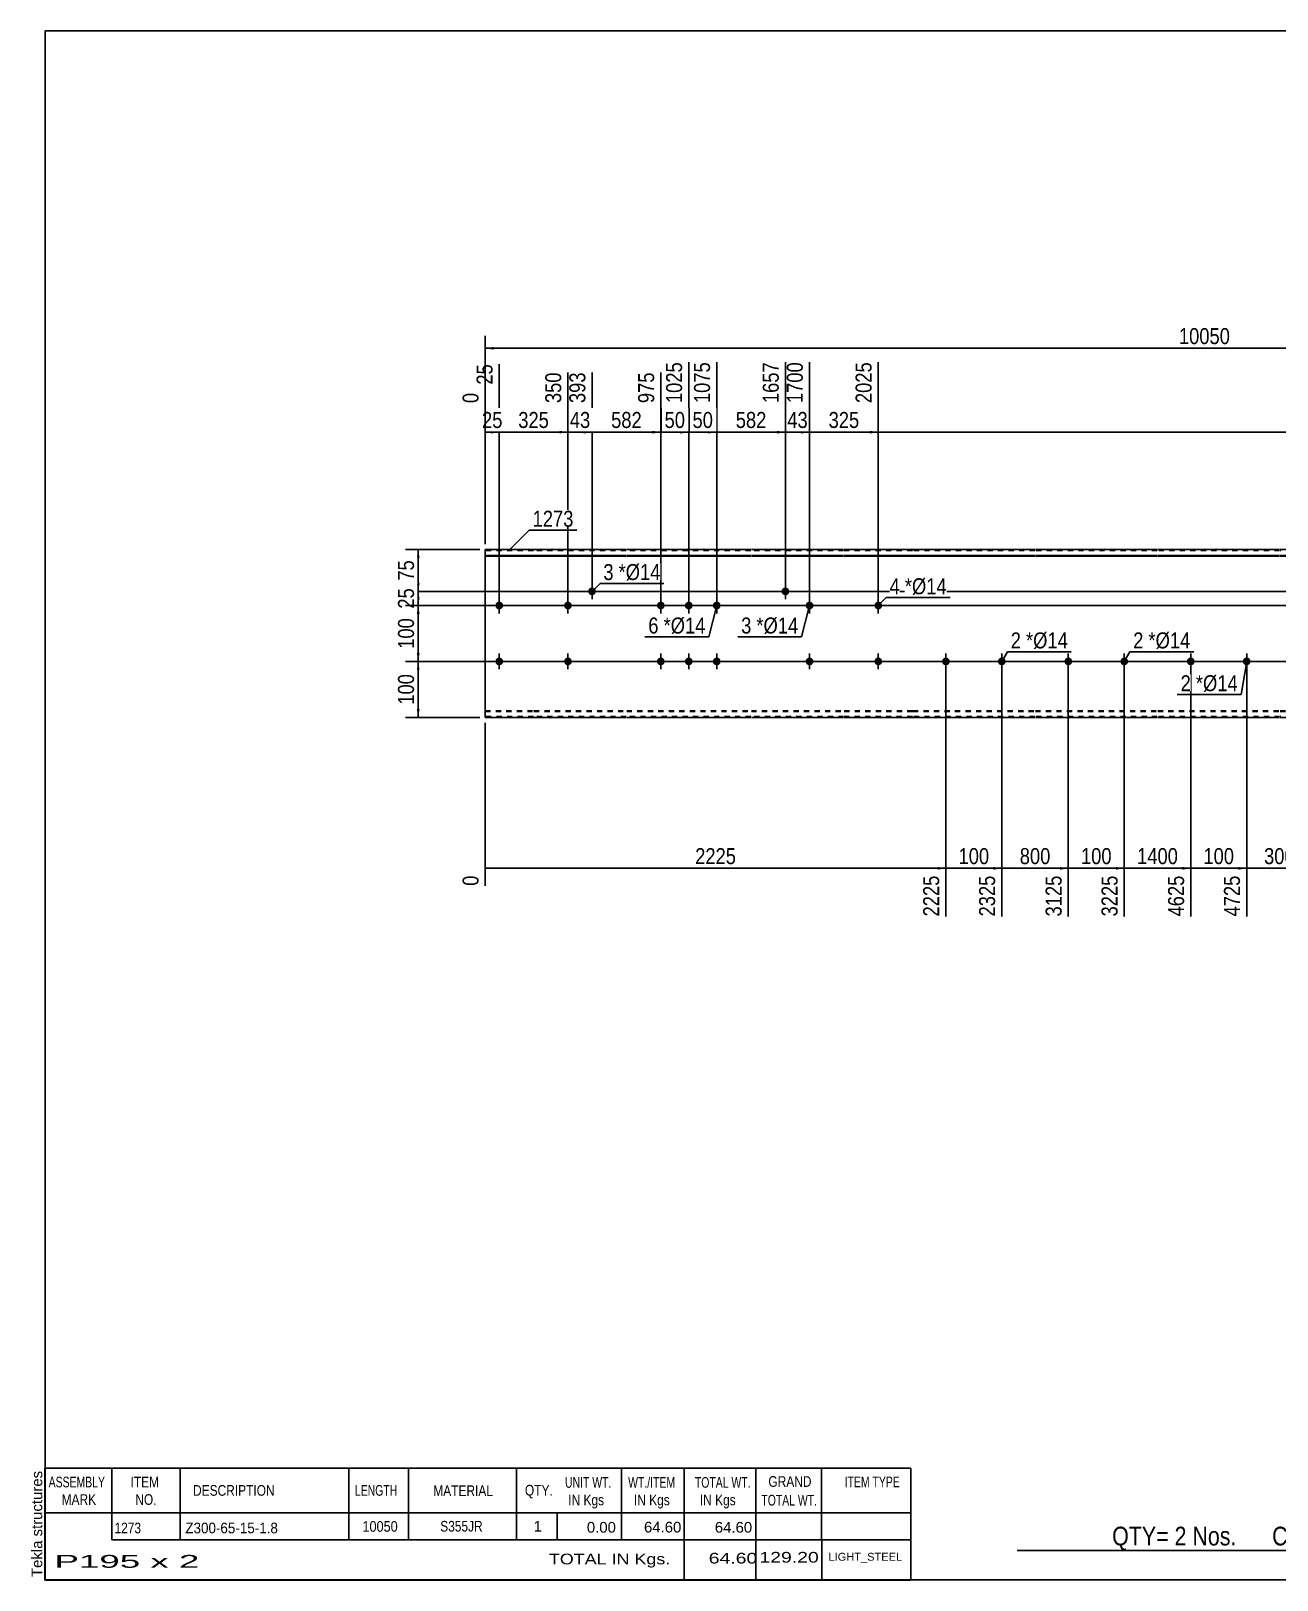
# Model space of a CAD drawing. Header units: millimetres. Extents: x -81 to 321, y -169 to 108.
# Drawn here: x -81.3 to 141.6, y -169.3 to 107.8 of the extents above; entities that cross this region are included whole.
import ezdxf

# ---------------------------------------------------------------- set-up
doc = ezdxf.new("R2010")
doc.units = ezdxf.units.MM
doc.linetypes.add('DXK_LINE_DOT1', pattern=[1.8814, 0.9407, -0.9407])
doc.styles.add('Arial', font='ARIAL.TTF', dxfattribs={"height": 0.2})
doc.styles.add('Arial Narrow', font='ARIALN.TTF', dxfattribs={"height": 0.2})

# ---------------------------------------------------------------- blocks, each defined once
blk = doc.blocks.new('Unknown-629083151-2129')
at = {"color": 5, "linetype": 'Continuous'}
for p, q in [((321.25, 107.75), (-78.75, 107.75)), ((-78.75, 107.75), (-78.75, -169.25)), ((321.25, -169.25), (321.25, 107.75)), ((-78.75, -169.25), (321.25, -169.25))]:
    blk.add_line(p, q, dxfattribs=at)
at = {"color": 174, "linetype": 'Continuous', "style": 'Arial'}
blk.add_text('Tekla structures', height=1.9102, rotation=90, dxfattribs=at).set_placement((-79.25, -168.75))
blk = doc.blocks.new('Part-629083151-1218 - 1203')
at = {"color": 2, "linetype": 'Continuous'}
for p, q in [((0, 15), (0, -15)), ((8.6, 15), (0, 15)), ((0, 13.94), (8.6, 13.94)), ((25.2, 15), (8.7, 15)), ((8.7, 13.94), (25.2, 13.94)), ((47.5, 15), (25.3, 15)), ((25.3, 13.94), (47.5, 13.94)), ((64.1, 15), (47.6, 15)), ((47.6, 13.94), (64.1, 13.94)), ((76.39, 15), (64.2, 15)), ((64.2, 13.94), (76.39, 13.94)), ((98.29, 15), (76.49, 15)), ((76.49, 13.94), (98.29, 13.94)), ((120.19, 15), (98.39, 15)), ((98.39, 13.94), (120.19, 13.94)), ((142.09, 15), (120.29, 15)), ((120.29, 13.94), (142.09, 13.94)), ((153.59, 15), (142.19, 15)), ((142.19, 13.94), (153.59, 13.94)), ((175.49, 15), (153.69, 15)), ((153.69, 13.94), (175.49, 13.94)), ((197.39, 15), (175.59, 15)), ((175.59, 13.94), (197.39, 13.94)), ((209.69, 15), (197.49, 15)), ((197.49, 13.94), (209.69, 13.94)), ((226.29, 15), (209.79, 15)), ((209.79, 13.94), (226.29, 13.94)), ((248.59, 15), (226.39, 15)), ((226.39, 13.94), (248.59, 13.94)), ((257.28, 15), (248.69, 15)), ((248.69, 13.94), (257.28, 13.94)), ((257.28, 13.94), (257.28, 15)), ((257.28, -15), (257.28, 13.94)), ((0, 13.81), (8.6, 13.81)), ((8.7, 13.81), (25.2, 13.81)), ((25.3, 13.81), (47.5, 13.81)), ((47.6, 13.81), (64.1, 13.81)), ((64.2, 13.81), (76.39, 13.81)), ((76.49, 13.81), (98.29, 13.81)), ((98.39, 13.81), (120.19, 13.81)), ((120.29, 13.81), (142.09, 13.81)), ((142.19, 13.81), (153.59, 13.81)), ((153.69, 13.81), (175.49, 13.81)), ((175.59, 13.81), (197.39, 13.81)), ((197.49, 13.81), (209.69, 13.81)), ((209.79, 13.81), (226.29, 13.81)), ((226.39, 13.81), (248.59, 13.81)), ((248.69, 13.81), (257.28, 13.81)), ((8.6, -15), (0, -15)), ((25.2, -15), (8.7, -15)), ((47.5, -15), (25.3, -15)), ((64.1, -15), (47.6, -15)), ((76.39, -15), (64.2, -15)), ((98.29, -15), (76.49, -15)), ((120.19, -15), (98.39, -15)), ((142.09, -15), (120.29, -15)), ((153.59, -15), (142.19, -15)), ((175.49, -15), (153.69, -15)), ((197.39, -15), (175.59, -15)), ((209.69, -15), (197.49, -15)), ((226.29, -15), (209.79, -15)), ((248.59, -15), (226.39, -15)), ((257.28, -15), (248.69, -15))]:
    blk.add_line(p, q, dxfattribs=at)
at = {"color": 7, "linetype": 'DXK_LINE_DOT1'}
for p, q in [((8.6, 14.82), (0, 14.82)), ((25.2, 14.82), (8.7, 14.82)), ((47.5, 14.82), (25.3, 14.82)), ((64.1, 14.82), (47.6, 14.82)), ((76.39, 14.82), (64.2, 14.82)), ((98.29, 14.82), (76.49, 14.82)), ((120.19, 14.82), (98.39, 14.82)), ((142.09, 14.82), (120.29, 14.82)), ((153.59, 14.82), (142.19, 14.82)), ((175.49, 14.82), (153.69, 14.82)), ((197.39, 14.82), (175.59, 14.82)), ((209.69, 14.82), (197.49, 14.82)), ((226.29, 14.82), (209.79, 14.82)), ((248.59, 14.82), (226.39, 14.82)), ((257.28, 14.82), (248.69, 14.82)), ((0, -13.81), (8.6, -13.81)), ((8.7, -13.81), (25.2, -13.81)), ((25.3, -13.81), (47.5, -13.81)), ((47.6, -13.81), (64.1, -13.81)), ((64.2, -13.81), (76.39, -13.81)), ((76.49, -13.81), (98.29, -13.81)), ((98.39, -13.81), (120.19, -13.81)), ((120.29, -13.81), (142.09, -13.81)), ((142.19, -13.81), (153.59, -13.81)), ((153.69, -13.81), (175.49, -13.81)), ((175.59, -13.81), (197.39, -13.81)), ((197.49, -13.81), (209.69, -13.81)), ((209.79, -13.81), (226.29, -13.81)), ((226.39, -13.81), (248.59, -13.81)), ((248.69, -13.81), (257.28, -13.81)), ((0, -13.94), (8.6, -13.94)), ((8.6, -14.82), (0, -14.82)), ((8.7, -13.94), (25.2, -13.94)), ((25.2, -14.82), (8.7, -14.82)), ((25.3, -13.94), (47.5, -13.94)), ((47.5, -14.82), (25.3, -14.82)), ((47.6, -13.94), (64.1, -13.94)), ((64.1, -14.82), (47.6, -14.82)), ((64.2, -13.94), (76.39, -13.94)), ((76.39, -14.82), (64.2, -14.82)), ((76.49, -13.94), (98.29, -13.94)), ((98.29, -14.82), (76.49, -14.82)), ((98.39, -13.94), (120.19, -13.94)), ((120.19, -14.82), (98.39, -14.82)), ((120.29, -13.94), (142.09, -13.94)), ((142.09, -14.82), (120.29, -14.82)), ((142.19, -13.94), (153.59, -13.94)), ((153.59, -14.82), (142.19, -14.82)), ((153.69, -13.94), (175.49, -13.94)), ((175.49, -14.82), (153.69, -14.82)), ((175.59, -13.94), (197.39, -13.94)), ((197.39, -14.82), (175.59, -14.82)), ((197.49, -13.94), (209.69, -13.94)), ((209.69, -14.82), (197.49, -14.82)), ((209.79, -13.94), (226.29, -13.94)), ((226.29, -14.82), (209.79, -14.82)), ((226.39, -13.94), (248.59, -13.94)), ((248.59, -14.82), (226.39, -14.82)), ((248.69, -13.94), (257.28, -13.94)), ((257.28, -14.82), (248.69, -14.82))]:
    blk.add_line(p, q, dxfattribs=at)
blk = doc.blocks.new('Bolt-629083151-1219 - 1203')
at = {"linetype": 'Continuous'}
blk.add_hatch(color=3, dxfattribs=at).paths.add_polyline_path([(18.4, 7.53, -1), (19.8, 7.53, -1)])
at = {"color": 3, "linetype": 'Continuous'}
for p, q in [((19.1, 6.13), (19.1, 8.93)), ((17.7, 7.53), (20.5, 7.53))]:
    blk.add_line(p, q, dxfattribs=at)
blk = doc.blocks.new('Bolt-629083151-1220 - 1203')
at = {"linetype": 'Continuous'}
blk.add_hatch(color=3, dxfattribs=at).paths.add_polyline_path([(52.99, 7.53, -1), (54.39, 7.53, -1)])
at = {"color": 3, "linetype": 'Continuous'}
for p, q in [((53.69, 6.13), (53.69, 8.93)), ((52.29, 7.53), (55.09, 7.53))]:
    blk.add_line(p, q, dxfattribs=at)
blk = doc.blocks.new('Bolt-629083151-1221 - 1203')
at = {"linetype": 'Continuous'}
for points in [[(30.7, 5, -1), (32.1, 5, -1)], [(35.7, 5, -1), (37.1, 5, -1)], [(40.7, 5, -1), (42.1, 5, -1)], [(30.7, -5, -1), (32.1, -5, -1)], [(35.7, -5, -1), (37.1, -5, -1)], [(40.7, -5, -1), (42.1, -5, -1)]]:
    blk.add_hatch(color=3, dxfattribs=at).paths.add_polyline_path(points)
at = {"color": 3, "linetype": 'Continuous'}
for p, q in [((31.4, 3.6), (31.4, 6.4)), ((36.4, 3.6), (36.4, 6.4)), ((41.4, 3.6), (41.4, 6.4)), ((30, 5), (32.8, 5)), ((35, 5), (37.8, 5)), ((40, 5), (42.8, 5)), ((30, -5), (32.8, -5)), ((31.4, -6.4), (31.4, -3.6)), ((35, -5), (37.8, -5)), ((36.4, -6.4), (36.4, -3.6)), ((40, -5), (42.8, -5)), ((41.4, -6.4), (41.4, -3.6))]:
    blk.add_line(p, q, dxfattribs=at)
blk = doc.blocks.new('Bolt-629083151-1222 - 1203')
at = {"linetype": 'Continuous'}
blk.add_hatch(color=3, dxfattribs=at).paths.add_polyline_path([(15.49, -5, -1), (14.09, -5, -1)])
at = {"color": 3, "linetype": 'Continuous'}
for p, q in [((16.19, -5), (13.39, -5)), ((14.79, -3.6), (14.79, -6.4))]:
    blk.add_line(p, q, dxfattribs=at)
blk = doc.blocks.new('Bolt-629083151-1228 - 1203')
at = {"linetype": 'Continuous'}
blk.add_hatch(color=3, dxfattribs=at).paths.add_polyline_path([(14.09, 5, -1), (15.49, 5, -1)])
at = {"color": 3, "linetype": 'Continuous'}
for p, q in [((14.79, 3.6), (14.79, 6.4)), ((13.39, 5), (16.19, 5))]:
    blk.add_line(p, q, dxfattribs=at)
blk = doc.blocks.new('Bolt-629083151-1231 - 1203')
at = {"linetype": 'Continuous'}
for points in [[(104.29, -4.3, -1), (104.29, -5.7, -1)], [(114.29, -4.3, -1), (114.29, -5.7, -1)]]:
    blk.add_hatch(color=3, dxfattribs=at).paths.add_polyline_path(points)
at = {"color": 3, "linetype": 'Continuous'}
for p, q in [((102.89, -5), (105.69, -5)), ((104.29, -6.4), (104.29, -3.6)), ((112.89, -5), (115.69, -5)), ((114.29, -6.4), (114.29, -3.6))]:
    blk.add_line(p, q, dxfattribs=at)
blk = doc.blocks.new('Bolt-629083151-1232 - 1203')
at = {"linetype": 'Continuous'}
for points in [[(126.19, -4.3, -1), (126.19, -5.7, -1)], [(136.19, -4.3, -1), (136.19, -5.7, -1)]]:
    blk.add_hatch(color=3, dxfattribs=at).paths.add_polyline_path(points)
at = {"color": 3, "linetype": 'Continuous'}
for p, q in [((124.79, -5), (127.59, -5)), ((126.19, -6.4), (126.19, -3.6)), ((134.79, -5), (137.59, -5)), ((136.19, -6.4), (136.19, -3.6))]:
    blk.add_line(p, q, dxfattribs=at)
blk = doc.blocks.new('Bolt-629083151-1235 - 1203')
at = {"linetype": 'Continuous'}
blk.add_hatch(color=3, dxfattribs=at).paths.add_polyline_path([(57.3, 5, -1), (58.7, 5, -1)])
at = {"color": 3, "linetype": 'Continuous'}
for p, q in [((58, 3.6), (58, 6.4)), ((56.6, 5), (59.4, 5))]:
    blk.add_line(p, q, dxfattribs=at)
blk = doc.blocks.new('Bolt-629083151-1236 - 1203')
at = {"linetype": 'Continuous'}
blk.add_hatch(color=3, dxfattribs=at).paths.add_polyline_path([(58.7, -5, -1), (57.3, -5, -1)])
at = {"color": 3, "linetype": 'Continuous'}
for p, q in [((59.4, -5), (56.6, -5)), ((58, -3.6), (58, -6.4))]:
    blk.add_line(p, q, dxfattribs=at)
blk = doc.blocks.new('Bolt-629083151-1237 - 1203')
at = {"linetype": 'Continuous'}
for points in [[(1.8, 5, -1), (3.2, 5, -1)], [(69.6, 5, -1), (71, 5, -1)]]:
    blk.add_hatch(color=3, dxfattribs=at).paths.add_polyline_path(points)
at = {"color": 3, "linetype": 'Continuous'}
for p, q in [((2.5, 3.6), (2.5, 6.4)), ((70.3, 3.6), (70.3, 6.4)), ((3.9, 5), (1.1, 5)), ((71.7, 5), (68.9, 5))]:
    blk.add_line(p, q, dxfattribs=at)
blk = doc.blocks.new('Bolt-629083151-1238 - 1203')
at = {"linetype": 'Continuous'}
for points in [[(1.8, -5, -1), (3.2, -5, -1)], [(69.6, -5, -1), (71, -5, -1)]]:
    blk.add_hatch(color=3, dxfattribs=at).paths.add_polyline_path(points)
at = {"color": 3, "linetype": 'Continuous'}
for p, q in [((3.9, -5), (1.1, -5)), ((2.5, -6.4), (2.5, -3.6)), ((71.7, -5), (68.9, -5)), ((70.3, -6.4), (70.3, -3.6))]:
    blk.add_line(p, q, dxfattribs=at)
blk = doc.blocks.new('Bolt-629083151-1239 - 1203')
at = {"linetype": 'Continuous'}
for points in [[(82.39, -4.3, -1), (82.39, -5.7, -1)], [(92.39, -4.3, -1), (92.39, -5.7, -1)]]:
    blk.add_hatch(color=3, dxfattribs=at).paths.add_polyline_path(points)
at = {"color": 3, "linetype": 'Continuous'}
for p, q in [((80.99, -5), (83.79, -5)), ((82.39, -6.4), (82.39, -3.6)), ((90.99, -5), (93.79, -5)), ((92.39, -6.4), (92.39, -3.6))]:
    blk.add_line(p, q, dxfattribs=at)
blk = doc.blocks.new('StraightDimension-629083151-1303 - 1203')
at = {"linetype": 'Continuous'}
blk.add_hatch(color=7, dxfattribs=at).paths.add_polyline_path([(134.69, -41.75), (136.19, -42), (134.69, -42.25)])
at = {"color": 7, "linetype": 'Continuous'}
for p, q in [((126.19, -6), (126.19, -50.61)), ((136.19, -6), (136.19, -50.61)), ((126.19, -42), (136.19, -42))]:
    blk.add_line(p, q, dxfattribs=at)
at = {"color": 0}
blk.add_wipeout([(134.54, -41.85), (134.54, -37.65), (127.85, -37.65), (127.85, -41.85)], dxfattribs=at)
at = {"color": 3, "style": 'Arial Narrow'}
blk.add_text('100', height=2.863, dxfattribs=at).set_placement((128.45, -41.25))
at = {"color": 0, "linetype": 'Continuous'}
blk.add_wipeout([(135.59, -42.7), (131.39, -42.7), (131.39, -51.21), (135.59, -51.21)], dxfattribs=at)
at = {"color": 3, "linetype": 'Continuous', "style": 'Arial Narrow'}
blk.add_text('4725', height=2.863, rotation=90.0002, dxfattribs=at).set_placement((134.99, -50.61))
blk = doc.blocks.new('StraightDimension-629083151-1375 - 1203')
at = {"linetype": 'Continuous'}
blk.add_hatch(color=7, dxfattribs=at).paths.add_polyline_path([(56.5, 36.25), (58, 36), (56.5, 35.75)])
at = {"color": 7, "linetype": 'Continuous'}
for p, q in [((53.69, 8.53), (53.69, 48.51)), ((58, 6), (58, 48.51)), ((53.69, 36), (58, 36))]:
    blk.add_line(p, q, dxfattribs=at)
at = {"color": 0}
blk.add_wipeout([(58.28, 36.15), (58.28, 40.35), (53.42, 40.35), (53.42, 36.15)], dxfattribs=at)
at = {"color": 0, "linetype": 'Continuous'}
blk.add_wipeout([(57.4, 49.11), (53.2, 49.11), (53.2, 40.6), (57.4, 40.6)], dxfattribs=at)
at = {"color": 3, "linetype": 'Continuous', "style": 'Arial Narrow'}
blk.add_text('1700', height=2.863, rotation=90.0002, dxfattribs=at).set_placement((56.8, 41.2))
at = {"color": 3, "style": 'Arial Narrow'}
blk.add_text('43', height=2.863, dxfattribs=at).set_placement((54.02, 36.75))
blk = doc.blocks.new('StraightDimension-629083151-1305 - 1203')
at = {"linetype": 'Continuous'}
blk.add_hatch(color=7, dxfattribs=at).paths.add_polyline_path([(112.79, -41.75), (114.29, -42), (112.79, -42.25)])
at = {"color": 7, "linetype": 'Continuous'}
for p, q in [((104.29, -6), (104.29, -50.61)), ((114.29, -6), (114.29, -50.61)), ((104.29, -42), (114.29, -42))]:
    blk.add_line(p, q, dxfattribs=at)
at = {"color": 0}
blk.add_wipeout([(112.64, -41.85), (112.64, -37.65), (105.95, -37.65), (105.95, -41.85)], dxfattribs=at)
at = {"color": 3, "style": 'Arial Narrow'}
blk.add_text('100', height=2.863, dxfattribs=at).set_placement((106.55, -41.25))
at = {"color": 0, "linetype": 'Continuous'}
blk.add_wipeout([(113.69, -42.7), (109.49, -42.7), (109.49, -51.21), (113.69, -51.21)], dxfattribs=at)
at = {"color": 3, "linetype": 'Continuous', "style": 'Arial Narrow'}
blk.add_text('3225', height=2.863, rotation=90.0002, dxfattribs=at).set_placement((113.09, -50.61))
blk = doc.blocks.new('StraightDimension-629083151-1373 - 1203')
at = {"linetype": 'Continuous'}
blk.add_hatch(color=7, dxfattribs=at).paths.add_polyline_path([(255.78, 36.25), (257.28, 36), (255.78, 35.75)])
at = {"color": 7, "linetype": 'Continuous'}
for p, q in [((70.3, 6), (70.3, 48.51)), ((257.28, 16), (257.28, 46.44)), ((70.3, 36), (257.28, 36))]:
    blk.add_line(p, q, dxfattribs=at)
at = {"color": 0, "linetype": 'Continuous'}
blk.add_wipeout([(256.68, 47.04), (252.48, 47.04), (252.48, 36.7), (256.68, 36.7)], dxfattribs=at)
at = {"color": 0}
blk.add_wipeout([(168.05, 36.15), (168.05, 40.35), (159.53, 40.35), (159.53, 36.15)], dxfattribs=at)
at = {"color": 3, "linetype": 'Continuous', "style": 'Arial Narrow'}
blk.add_text('10050', height=2.863, rotation=90.0002, dxfattribs=at).set_placement((256.08, 37.3))
at = {"color": 3, "style": 'Arial Narrow'}
blk.add_text('8025', height=2.863, dxfattribs=at).set_placement((160.13, 36.75))
blk = doc.blocks.new('StraightDimension-629083151-1308 - 1203')
at = {"linetype": 'Continuous'}
blk.add_hatch(color=7, dxfattribs=at).paths.add_polyline_path([(80.89, -41.75), (82.39, -42), (80.89, -42.25)])
at = {"color": 7, "linetype": 'Continuous'}
for p, q in [((82.39, -6), (82.39, -50.61)), ((0, -16), (0, -45.13)), ((0, -42), (82.39, -42))]:
    blk.add_line(p, q, dxfattribs=at)
at = {"color": 0}
blk.add_wipeout([(45.45, -41.85), (45.45, -37.65), (36.94, -37.65), (36.94, -41.85)], dxfattribs=at)
at = {"color": 0, "linetype": 'Continuous'}
for points in [[(-0.6, -42.7), (-4.8, -42.7), (-4.8, -45.73), (-0.6, -45.73)], [(81.79, -42.7), (77.59, -42.7), (77.59, -51.21), (81.79, -51.21)]]:
    blk.add_wipeout(points, dxfattribs=at)
at = {"color": 3, "style": 'Arial Narrow'}
blk.add_text('2225', height=2.863, dxfattribs=at).set_placement((37.54, -41.25))
at = {"color": 3, "linetype": 'Continuous', "style": 'Arial Narrow'}
for s, height, p in [('0', 2.86, (-1.2, -45.13)), ('2225', 2.863, (81.19, -50.61))]:
    blk.add_text(s, height=height, rotation=90.0002, dxfattribs=at).set_placement(p)
blk = doc.blocks.new('StraightDimension-629083151-1302 - 1203')
at = {"linetype": 'Continuous'}
blk.add_hatch(color=7, dxfattribs=at).paths.add_polyline_path([(146.39, -41.75), (147.89, -42), (146.39, -42.25)])
at = {"color": 7, "linetype": 'Continuous'}
for p, q in [((136.19, -6), (136.19, -50.61)), ((147.89, -6), (147.89, -50.61)), ((136.19, -42), (147.89, -42))]:
    blk.add_line(p, q, dxfattribs=at)
at = {"color": 0}
blk.add_wipeout([(145.39, -41.85), (145.39, -37.65), (138.7, -37.65), (138.7, -41.85)], dxfattribs=at)
at = {"color": 3, "style": 'Arial Narrow'}
blk.add_text('300', height=2.863, dxfattribs=at).set_placement((139.3, -41.25))
at = {"color": 0, "linetype": 'Continuous'}
blk.add_wipeout([(147.29, -42.7), (143.09, -42.7), (143.09, -51.21), (147.29, -51.21)], dxfattribs=at)
at = {"color": 3, "linetype": 'Continuous', "style": 'Arial Narrow'}
blk.add_text('5025', height=2.863, rotation=90.0002, dxfattribs=at).set_placement((146.69, -50.61))
blk = doc.blocks.new('StraightDimension-629083151-1307 - 1203')
at = {"linetype": 'Continuous'}
blk.add_hatch(color=7, dxfattribs=at).paths.add_polyline_path([(90.89, -41.75), (92.39, -42), (90.89, -42.25)])
at = {"color": 7, "linetype": 'Continuous'}
for p, q in [((82.39, -6), (82.39, -50.61)), ((92.39, -6), (92.39, -50.61)), ((82.39, -42), (92.39, -42))]:
    blk.add_line(p, q, dxfattribs=at)
at = {"color": 0}
blk.add_wipeout([(90.74, -41.85), (90.74, -37.65), (84.05, -37.65), (84.05, -41.85)], dxfattribs=at)
at = {"color": 3, "style": 'Arial Narrow'}
blk.add_text('100', height=2.863, dxfattribs=at).set_placement((84.65, -41.25))
at = {"color": 0, "linetype": 'Continuous'}
blk.add_wipeout([(91.79, -42.7), (87.59, -42.7), (87.59, -51.21), (91.79, -51.21)], dxfattribs=at)
at = {"color": 3, "linetype": 'Continuous', "style": 'Arial Narrow'}
blk.add_text('2325', height=2.863, rotation=90.0002, dxfattribs=at).set_placement((91.19, -50.61))
blk = doc.blocks.new('StraightDimension-629083151-1374 - 1203')
at = {"linetype": 'Continuous'}
blk.add_hatch(color=7, dxfattribs=at).paths.add_polyline_path([(68.8, 36.25), (70.3, 36), (68.8, 35.75)])
at = {"color": 7, "linetype": 'Continuous'}
for p, q in [((58, 6), (58, 48.51)), ((70.3, 6), (70.3, 48.51)), ((58, 36), (70.3, 36))]:
    blk.add_line(p, q, dxfattribs=at)
at = {"color": 0}
blk.add_wipeout([(67.49, 36.15), (67.49, 40.35), (60.81, 40.35), (60.81, 36.15)], dxfattribs=at)
at = {"color": 0, "linetype": 'Continuous'}
blk.add_wipeout([(69.7, 49.11), (65.5, 49.11), (65.5, 40.6), (69.7, 40.6)], dxfattribs=at)
at = {"color": 3, "linetype": 'Continuous', "style": 'Arial Narrow'}
blk.add_text('2025', height=2.863, rotation=90.0002, dxfattribs=at).set_placement((69.1, 41.2))
at = {"color": 3, "style": 'Arial Narrow'}
blk.add_text('325', height=2.863, dxfattribs=at).set_placement((61.41, 36.75))
blk = doc.blocks.new('StraightDimension-629083151-1304 - 1203')
at = {"linetype": 'Continuous'}
blk.add_hatch(color=7, dxfattribs=at).paths.add_polyline_path([(124.69, -41.75), (126.19, -42), (124.69, -42.25)])
at = {"color": 7, "linetype": 'Continuous'}
for p, q in [((114.29, -6), (114.29, -50.61)), ((126.19, -6), (126.19, -50.61)), ((114.29, -42), (126.19, -42))]:
    blk.add_line(p, q, dxfattribs=at)
at = {"color": 0}
blk.add_wipeout([(124.5, -41.85), (124.5, -37.65), (115.99, -37.65), (115.99, -41.85)], dxfattribs=at)
at = {"color": 3, "style": 'Arial Narrow'}
blk.add_text('1400', height=2.863, dxfattribs=at).set_placement((116.59, -41.25))
at = {"color": 0, "linetype": 'Continuous'}
blk.add_wipeout([(125.59, -42.7), (121.39, -42.7), (121.39, -51.21), (125.59, -51.21)], dxfattribs=at)
at = {"color": 3, "linetype": 'Continuous', "style": 'Arial Narrow'}
blk.add_text('4625', height=2.863, rotation=90.0002, dxfattribs=at).set_placement((124.99, -50.61))
blk = doc.blocks.new('StraightDimension-629083151-1306 - 1203')
at = {"linetype": 'Continuous'}
blk.add_hatch(color=7, dxfattribs=at).paths.add_polyline_path([(102.79, -41.75), (104.29, -42), (102.79, -42.25)])
at = {"color": 7, "linetype": 'Continuous'}
for p, q in [((92.39, -6), (92.39, -50.61)), ((104.29, -6), (104.29, -50.61)), ((92.39, -42), (104.29, -42))]:
    blk.add_line(p, q, dxfattribs=at)
at = {"color": 0}
blk.add_wipeout([(101.69, -41.85), (101.69, -37.65), (95, -37.65), (95, -41.85)], dxfattribs=at)
at = {"color": 3, "style": 'Arial Narrow'}
blk.add_text('800', height=2.863, dxfattribs=at).set_placement((95.6, -41.25))
at = {"color": 0, "linetype": 'Continuous'}
blk.add_wipeout([(103.69, -42.7), (99.49, -42.7), (99.49, -51.21), (103.69, -51.21)], dxfattribs=at)
at = {"color": 3, "linetype": 'Continuous', "style": 'Arial Narrow'}
blk.add_text('3125', height=2.863, rotation=90.0002, dxfattribs=at).set_placement((103.09, -50.61))
blk = doc.blocks.new('StraightDimension-629083151-1376 - 1203')
at = {"linetype": 'Continuous'}
blk.add_hatch(color=7, dxfattribs=at).paths.add_polyline_path([(52.19, 36.25), (53.69, 36), (52.19, 35.75)])
at = {"color": 7, "linetype": 'Continuous'}
for p, q in [((41.4, 6), (41.4, 48.51)), ((53.69, 8.53), (53.69, 48.51)), ((41.4, 36), (53.69, 36))]:
    blk.add_line(p, q, dxfattribs=at)
at = {"color": 0}
blk.add_wipeout([(50.89, 36.15), (50.89, 40.35), (44.2, 40.35), (44.2, 36.15)], dxfattribs=at)
at = {"color": 0, "linetype": 'Continuous'}
blk.add_wipeout([(53.09, 49.11), (48.89, 49.11), (48.89, 40.6), (53.09, 40.6)], dxfattribs=at)
at = {"color": 3, "linetype": 'Continuous', "style": 'Arial Narrow'}
blk.add_text('1657', height=2.863, rotation=90.0002, dxfattribs=at).set_placement((52.49, 41.2))
at = {"color": 3, "style": 'Arial Narrow'}
blk.add_text('582', height=2.863, dxfattribs=at).set_placement((44.8, 36.75))
blk = doc.blocks.new('StraightDimension-629083151-1377 - 1203')
at = {"linetype": 'Continuous'}
blk.add_hatch(color=7, dxfattribs=at).paths.add_polyline_path([(39.9, 36.25), (41.4, 36), (39.9, 35.75)])
at = {"color": 7, "linetype": 'Continuous'}
for p, q in [((36.4, 6), (36.4, 48.51)), ((41.4, 6), (41.4, 48.51)), ((36.4, 36), (41.4, 36))]:
    blk.add_line(p, q, dxfattribs=at)
at = {"color": 0}
blk.add_wipeout([(41.33, 36.15), (41.33, 40.35), (36.47, 40.35), (36.47, 36.15)], dxfattribs=at)
at = {"color": 0, "linetype": 'Continuous'}
blk.add_wipeout([(40.8, 49.11), (36.6, 49.11), (36.6, 40.6), (40.8, 40.6)], dxfattribs=at)
at = {"color": 3, "linetype": 'Continuous', "style": 'Arial Narrow'}
blk.add_text('1075', height=2.863, rotation=90.0002, dxfattribs=at).set_placement((40.2, 41.2))
at = {"color": 3, "style": 'Arial Narrow'}
blk.add_text('50', height=2.863, dxfattribs=at).set_placement((37.07, 36.75))
blk = doc.blocks.new('StraightDimension-629083151-1378 - 1203')
at = {"linetype": 'Continuous'}
blk.add_hatch(color=7, dxfattribs=at).paths.add_polyline_path([(34.9, 36.25), (36.4, 36), (34.9, 35.75)])
at = {"color": 7, "linetype": 'Continuous'}
for p, q in [((36.4, 6), (36.4, 48.51)), ((31.4, 6), (31.4, 46.68)), ((31.4, 36), (36.4, 36))]:
    blk.add_line(p, q, dxfattribs=at)
at = {"color": 0}
blk.add_wipeout([(36.33, 36.15), (36.33, 40.35), (31.47, 40.35), (31.47, 36.15)], dxfattribs=at)
at = {"color": 0, "linetype": 'Continuous'}
blk.add_wipeout([(35.8, 49.11), (31.6, 49.11), (31.6, 40.6), (35.8, 40.6)], dxfattribs=at)
at = {"color": 3, "linetype": 'Continuous', "style": 'Arial Narrow'}
blk.add_text('1025', height=2.863, rotation=90.0002, dxfattribs=at).set_placement((35.2, 41.2))
at = {"color": 3, "style": 'Arial Narrow'}
blk.add_text('50', height=2.863, dxfattribs=at).set_placement((32.07, 36.75))
blk = doc.blocks.new('StraightDimension-629083151-1379 - 1203')
at = {"linetype": 'Continuous'}
blk.add_hatch(color=7, dxfattribs=at).paths.add_polyline_path([(29.9, 36.25), (31.4, 36), (29.9, 35.75)])
at = {"color": 7, "linetype": 'Continuous'}
for p, q in [((19.1, 8.53), (19.1, 46.68)), ((31.4, 6), (31.4, 46.68)), ((19.1, 36), (31.4, 36))]:
    blk.add_line(p, q, dxfattribs=at)
at = {"color": 0}
blk.add_wipeout([(28.59, 36.15), (28.59, 40.35), (21.91, 40.35), (21.91, 36.15)], dxfattribs=at)
at = {"color": 0, "linetype": 'Continuous'}
blk.add_wipeout([(30.8, 47.28), (26.6, 47.28), (26.6, 40.6), (30.8, 40.6)], dxfattribs=at)
at = {"color": 3, "linetype": 'Continuous', "style": 'Arial Narrow'}
blk.add_text('975', height=2.863, rotation=90.0002, dxfattribs=at).set_placement((30.2, 41.2))
at = {"color": 3, "style": 'Arial Narrow'}
blk.add_text('582', height=2.863, dxfattribs=at).set_placement((22.51, 36.75))
blk = doc.blocks.new('StraightDimension-629083151-1380 - 1203')
at = {"linetype": 'Continuous'}
blk.add_hatch(color=7, dxfattribs=at).paths.add_polyline_path([(17.6, 36.25), (19.1, 36), (17.6, 35.75)])
at = {"color": 7, "linetype": 'Continuous'}
for p, q in [((14.79, 6), (14.79, 46.68)), ((19.1, 8.53), (19.1, 46.68)), ((14.79, 36), (19.1, 36))]:
    blk.add_line(p, q, dxfattribs=at)
at = {"color": 0}
blk.add_wipeout([(19.38, 36.15), (19.38, 40.35), (14.52, 40.35), (14.52, 36.15)], dxfattribs=at)
at = {"color": 0, "linetype": 'Continuous'}
blk.add_wipeout([(18.5, 47.28), (14.3, 47.28), (14.3, 40.6), (18.5, 40.6)], dxfattribs=at)
at = {"color": 3, "linetype": 'Continuous', "style": 'Arial Narrow'}
blk.add_text('393', height=2.863, rotation=90.0002, dxfattribs=at).set_placement((17.9, 41.2))
at = {"color": 3, "style": 'Arial Narrow'}
blk.add_text('43', height=2.863, dxfattribs=at).set_placement((15.12, 36.75))
blk = doc.blocks.new('StraightDimension-629083151-1381 - 1203')
at = {"linetype": 'Continuous'}
blk.add_hatch(color=7, dxfattribs=at).paths.add_polyline_path([(13.29, 36.25), (14.79, 36), (13.29, 35.75)])
at = {"color": 7, "linetype": 'Continuous'}
for p, q in [((2.5, 6), (2.5, 48.16)), ((14.79, 6), (14.79, 46.68)), ((2.5, 36), (14.79, 36))]:
    blk.add_line(p, q, dxfattribs=at)
at = {"color": 0}
blk.add_wipeout([(11.99, 36.15), (11.99, 40.35), (5.3, 40.35), (5.3, 36.15)], dxfattribs=at)
at = {"color": 0, "linetype": 'Continuous'}
blk.add_wipeout([(14.19, 47.28), (9.99, 47.28), (9.99, 40.6), (14.19, 40.6)], dxfattribs=at)
at = {"color": 3, "linetype": 'Continuous', "style": 'Arial Narrow'}
blk.add_text('350', height=2.863, rotation=90.0002, dxfattribs=at).set_placement((13.59, 41.2))
at = {"color": 3, "style": 'Arial Narrow'}
blk.add_text('325', height=2.863, dxfattribs=at).set_placement((5.9, 36.75))
blk = doc.blocks.new('StraightDimension-629083151-1382 - 1203')
at = {"linetype": 'Continuous'}
blk.add_hatch(color=7, dxfattribs=at).paths.add_polyline_path([(1, 36.25), (2.5, 36), (1, 35.75)])
at = {"color": 7, "linetype": 'Continuous'}
for p, q in [((2.5, 6), (2.5, 48.16)), ((0, 16), (0, 43.03)), ((0, 36), (2.5, 36))]:
    blk.add_line(p, q, dxfattribs=at)
at = {"color": 0, "linetype": 'Continuous'}
blk.add_wipeout([(1.9, 48.76), (-2.3, 48.76), (-2.3, 43.9), (1.9, 43.9)], dxfattribs=at)
at = {"color": 0}
blk.add_wipeout([(3.68, 36.15), (3.68, 40.35), (-1.18, 40.35), (-1.18, 36.15)], dxfattribs=at)
at = {"color": 0, "linetype": 'Continuous'}
blk.add_wipeout([(-0.6, 43.63), (-4.8, 43.63), (-4.8, 40.6), (-0.6, 40.6)], dxfattribs=at)
at = {"color": 3, "linetype": 'Continuous', "style": 'Arial Narrow'}
for s, height, p in [('25', 2.863, (1.3, 44.5)), ('0', 2.86, (-1.2, 41.2))]:
    blk.add_text(s, height=height, rotation=90.0002, dxfattribs=at).set_placement(p)
at = {"color": 3, "style": 'Arial Narrow'}
blk.add_text('25', height=2.863, dxfattribs=at).set_placement((-0.58, 36.75))
blk = doc.blocks.new('StraightDimension-629083151-1421 - 1203')
at = {"linetype": 'Continuous'}
for points in [[(-12.25, 13.5), (-12, 15), (-11.75, 13.5)], [(-11.75, 9.03), (-12, 7.53), (-12.25, 9.03)]]:
    blk.add_hatch(color=7, dxfattribs=at).paths.add_polyline_path(points)
at = {"color": 7, "linetype": 'Continuous'}
for p, q in [((-1, 15), (-14.25, 15)), ((-12, 7.53), (-12, 15)), ((219.19, 7.53), (-14.25, 7.53))]:
    blk.add_line(p, q, dxfattribs=at)
at = {"color": 0}
blk.add_wipeout([(-12.15, 13.7), (-16.35, 13.7), (-16.35, 8.84), (-12.15, 8.84)], dxfattribs=at)
at = {"color": 3, "style": 'Arial Narrow'}
blk.add_text('75', height=2.863, rotation=90.0002, dxfattribs=at).set_placement((-12.75, 9.44))
blk = doc.blocks.new('StraightDimension-629083151-1422 - 1203')
at = {"linetype": 'Continuous'}
for points in [[(-12.25, 6.03), (-12, 7.53), (-11.75, 6.03)], [(-11.75, 6.5), (-12, 5), (-12.25, 6.5)]]:
    blk.add_hatch(color=7, dxfattribs=at).paths.add_polyline_path(points)
at = {"color": 7, "linetype": 'Continuous'}
for p, q in [((219.19, 7.53), (-14.25, 7.53)), ((-12, 5), (-12, 7.53)), ((202.59, 5), (-14.25, 5))]:
    blk.add_line(p, q, dxfattribs=at)
at = {"color": 0}
blk.add_wipeout([(-12.15, 8.7), (-16.35, 8.7), (-16.35, 3.84), (-12.15, 3.84)], dxfattribs=at)
at = {"color": 3, "style": 'Arial Narrow'}
blk.add_text('25', height=2.863, rotation=90.0002, dxfattribs=at).set_placement((-12.75, 4.44))
blk = doc.blocks.new('StraightDimension-629083151-1423 - 1203')
at = {"linetype": 'Continuous'}
for points in [[(-12.25, 3.5), (-12, 5), (-11.75, 3.5)], [(-11.75, -3.5), (-12, -5), (-12.25, -3.5)]]:
    blk.add_hatch(color=7, dxfattribs=at).paths.add_polyline_path(points)
at = {"color": 7, "linetype": 'Continuous'}
for p, q in [((202.59, 5), (-14.25, 5)), ((-12, -5), (-12, 5)), ((202.59, -5), (-14.25, -5))]:
    blk.add_line(p, q, dxfattribs=at)
at = {"color": 0}
blk.add_wipeout([(-12.15, 3.34), (-16.35, 3.34), (-16.35, -3.34), (-12.15, -3.34)], dxfattribs=at)
at = {"color": 3, "style": 'Arial Narrow'}
blk.add_text('100', height=2.863, rotation=90.0002, dxfattribs=at).set_placement((-12.75, -2.74))
blk = doc.blocks.new('StraightDimension-629083151-1424 - 1203')
at = {"linetype": 'Continuous'}
for points in [[(-12.25, -6.5), (-12, -5), (-11.75, -6.5)], [(-11.75, -13.5), (-12, -15), (-12.25, -13.5)]]:
    blk.add_hatch(color=7, dxfattribs=at).paths.add_polyline_path(points)
at = {"color": 7, "linetype": 'Continuous'}
for p, q in [((202.59, -5), (-14.25, -5)), ((-12, -15), (-12, -5)), ((-1, -15), (-14.25, -15))]:
    blk.add_line(p, q, dxfattribs=at)
at = {"color": 0}
blk.add_wipeout([(-12.15, -6.66), (-16.35, -6.66), (-16.35, -13.34), (-12.15, -13.34)], dxfattribs=at)
at = {"color": 3, "style": 'Arial Narrow'}
blk.add_text('100', height=2.863, rotation=90.0002, dxfattribs=at).set_placement((-12.75, -12.74))
blk = doc.blocks.new('StraightDimension-629083151-1459 - 1203')
at = {"linetype": 'Continuous'}
for points in [[(1.5, 50.75), (0, 51), (1.5, 51.25)], [(255.78, 51.25), (257.28, 51), (255.78, 50.75)]]:
    blk.add_hatch(color=7, dxfattribs=at).paths.add_polyline_path(points)
at = {"color": 7, "linetype": 'Continuous'}
for p, q in [((0, 16), (0, 53.25)), ((257.28, 16), (257.28, 53.25)), ((0, 51), (257.28, 51))]:
    blk.add_line(p, q, dxfattribs=at)
at = {"color": 0}
blk.add_wipeout([(133.81, 51.15), (133.81, 55.35), (123.47, 55.35), (123.47, 51.15)], dxfattribs=at)
at = {"color": 3, "style": 'Arial Narrow'}
blk.add_text('10050', height=2.863, dxfattribs=at).set_placement((124.07, 51.75))
blk = doc.blocks.new('CBS_BOM-629083151-2190')
at = {"color": 7, "linetype": 'Continuous'}
for p, q in [((-78.78, -157.28), (-78.78, -149.28)), ((-78.78, -149.28), (76.14, -149.28)), ((-66.78, -157.28), (-66.78, -149.28)), ((-54.59, -157.28), (-54.59, -149.28)), ((-24.43, -157.28), (-24.43, -149.28)), ((-13.75, -157.28), (-13.75, -149.28)), ((5.57, -157.28), (5.57, -149.28)), ((24.37, -157.28), (24.37, -149.28)), ((35.58, -157.28), (35.58, -149.28)), ((48.37, -157.28), (48.37, -149.28)), ((60.12, -157.28), (60.12, -149.28)), ((76.14, -149.29), (76.14, -157.27)), ((-78.78, -157.28), (76.14, -157.28)), ((-78.78, -162.08), (-78.78, -157.28)), ((-66.78, -162.08), (-66.78, -157.28)), ((-54.59, -162.08), (-54.59, -157.28)), ((-24.43, -162.08), (-24.43, -157.28)), ((-13.75, -162.08), (-13.75, -157.28)), ((5.57, -162.08), (5.57, -157.28)), ((12.83, -162.08), (12.83, -157.28)), ((24.37, -162.08), (24.37, -157.28)), ((35.58, -162.08), (35.58, -157.28)), ((48.37, -162.08), (48.37, -157.28)), ((60.14, -162.08), (60.14, -157.28)), ((76.14, -157.28), (76.14, -162.08)), ((-78.78, -169.28), (-78.78, -162.1)), ((-66.78, -162.08), (76.14, -162.08)), ((35.58, -169.28), (35.58, -162.1)), ((48.37, -169.28), (48.37, -162.1)), ((60.18, -169.28), (60.18, -162.1)), ((76.14, -162.08), (76.14, -169.28)), ((-78.78, -169.28), (76.14, -169.28))]:
    blk.add_line(p, q, dxfattribs=at)
at = {"color": 3, "linetype": 'Continuous', "style": 'Arial'}
for s, height, width, p in [('ASSEMBLY', 1.91, 0.7, (-78.1, -152.71)), ('ITEM', 1.91, 0.8, (-63.45, -152.71)), ('DESCRIPTION', 1.9102, 0.8, (-52.27, -154.21)), ('LENGTH', 1.91, 0.7, (-23.32, -154.21)), ('MATERIAL', 1.91, 0.8, (-9.3, -154.26)), ('QTY.', 1.91, 0.8, (7.09, -154.18)), ('UNIT WT.', 1.91, 0.7, (14.26, -152.78)), ('WT./ITEM', 1.91, 0.7, (25.55, -152.78)), ('TOTAL WT.', 1.91, 0.7, (37.49, -152.78)), ('GRAND', 1.91, 0.8, (50.64, -152.62)), ('ITEM TYPE', 1.91, 0.7, (64.28, -152.7)), ('MARK', 1.91, 0.8, (-75.78, -155.84)), ('NO.', 1.91, 0.8, (-62.6, -155.84)), ('IN Kgs', 1.91, 0.8, (14.84, -155.92)), ('IN Kgs', 1.91, 0.8, (26.59, -155.92)), ('IN Kgs', 1.91, 0.8, (38.38, -155.92)), ('TOTAL WT.', 1.91, 0.7, (49.38, -155.96))]:
    blk.add_text(s, height=height, dxfattribs=dict(at, width=width)).set_placement(p)
at = {"color": 7, "linetype": 'Continuous', "style": 'Arial'}
for s, height, width, p in [('1273', 1.91, 0.8, (-66.32, -160.93)), ('Z300-65-15-1.8', 1.9102, 0.9, (-53.65, -160.93)), ('10050', 1.91, 0.85, (-21.97, -160.65)), ('S355JR', 1.91, 0.8, (-8.06, -160.62))]:
    blk.add_text(s, height=height, dxfattribs=dict(at, width=width)).set_placement(p)
for s, p in [('1', (8.66, -160.62)), ('0.00', (18.17, -160.81)), ('64.60', (28.39, -160.78)), ('64.60', (41.06, -160.81))]:
    blk.add_text(s, height=1.91, dxfattribs=at).set_placement(p)
at = {"color": 6, "linetype": 'Continuous', "style": 'Arial'}
for s, height, width, p in [('P195 x 2', 2.292, 2.05, (-77.06, -167.09)), ('TOTAL IN Kgs.', 1.9102, 1.2, (11.38, -166.48)), ('64.60', 1.91, 1.3, (39.97, -166.33)), ('129.20', 1.91, 1.3, (49.04, -166.17))]:
    blk.add_text(s, height=height, dxfattribs=dict(at, width=width)).set_placement(p)
blk.add_text('LIGHT_STEEL', height=1.4135, dxfattribs=at).set_placement((61.39, -165.83))
blk = doc.blocks.new('CBS_CALLOFF-629083151-2191')
at = {"color": 7, "linetype": 'Continuous'}
blk.add_line((95.13, -163.98), (211.36, -164), dxfattribs=at)
at = {"color": 3, "linetype": 'Continuous', "style": 'Arial Narrow'}
blk.add_text('QTY= 2 Nos.      COLD FORMED     MKD : P195', height=3.3405, dxfattribs=at).set_placement((112.13, -163.09))
blk = doc.blocks.new('MarkSet-629083151-1481 - 1203')
at = {"color": 0}
blk.add_wipeout([(47.6, -0.01), (47.6, 2.99), (45.77, 2.99), (45.77, -0.01)], dxfattribs=at)
blk.add_wipeout([(47.6, -0.01), (47.6, 2.99), (45.77, 2.99), (45.77, -0.01)], dxfattribs=at)
blk.add_wipeout([(49.77, -0.01), (49.77, 2.99), (48.5, 2.99), (48.5, -0.01)], dxfattribs=at)
blk.add_wipeout([(49.77, -0.01), (49.77, 2.99), (48.5, 2.99), (48.5, -0.01)], dxfattribs=at)
at = {"color": 3, "style": 'Arial Narrow'}
blk.add_text('3', height=2.86, dxfattribs=at).set_placement((45.77, -0.01))
at = {"color": 0}
blk.add_wipeout([(55.99, -0.01), (55.99, 2.99), (49.77, 2.99), (49.77, -0.01)], dxfattribs=at)
blk.add_wipeout([(55.99, -0.01), (55.99, 2.99), (49.77, 2.99), (49.77, -0.01)], dxfattribs=at)
at = {"color": 7, "linetype": 'Continuous'}
for p in [(58, 5), (45.17, -0.61)]:
    blk.add_line(p, (56.59, -0.61), dxfattribs=at)
at = {"color": 3, "style": 'Arial Narrow'}
for s, height, p in [('*', 2.86, (48.5, -0.01)), ('Ø14', 2.863, (49.77, -0.01))]:
    blk.add_text(s, height=height, dxfattribs=at).set_placement(p)
blk = doc.blocks.new('MarkSet-629083151-1474 - 1203')
at = {"color": 0}
blk.add_wipeout([(22.95, 9.55), (22.95, 12.55), (21.12, 12.55), (21.12, 9.55)], dxfattribs=at)
blk.add_wipeout([(22.95, 9.55), (22.95, 12.55), (21.12, 12.55), (21.12, 9.55)], dxfattribs=at)
at = {"color": 7, "linetype": 'Continuous'}
blk.add_line((19.1, 7.53), (20.52, 8.95), dxfattribs=at)
at = {"color": 0}
blk.add_wipeout([(25.12, 9.55), (25.12, 12.55), (23.85, 12.55), (23.85, 9.55)], dxfattribs=at)
blk.add_wipeout([(25.12, 9.55), (25.12, 12.55), (23.85, 12.55), (23.85, 9.55)], dxfattribs=at)
at = {"color": 3, "style": 'Arial Narrow'}
blk.add_text('3', height=2.86, dxfattribs=at).set_placement((21.12, 9.55))
at = {"color": 0}
blk.add_wipeout([(31.34, 9.55), (31.34, 12.55), (25.12, 12.55), (25.12, 9.55)], dxfattribs=at)
blk.add_wipeout([(31.34, 9.55), (31.34, 12.55), (25.12, 12.55), (25.12, 9.55)], dxfattribs=at)
at = {"color": 7, "linetype": 'Continuous'}
blk.add_line((20.52, 8.95), (31.94, 8.95), dxfattribs=at)
at = {"color": 3, "style": 'Arial Narrow'}
for s, height, p in [('*', 2.86, (23.85, 9.55)), ('Ø14', 2.863, (25.12, 9.55))]:
    blk.add_text(s, height=height, dxfattribs=at).set_placement(p)
blk = doc.blocks.new('Mark-629083151-1462 - 1203')
at = {"color": 0}
blk.add_wipeout([(15.77, 19.09), (15.77, 22.09), (8.46, 22.09), (8.46, 19.09)], dxfattribs=at)
blk.add_wipeout([(15.77, 19.09), (15.77, 22.09), (8.46, 22.09), (8.46, 19.09)], dxfattribs=at)
at = {"color": 7, "linetype": 'Continuous'}
for p, q in [((4.32, 14.95), (7.86, 18.49)), ((7.86, 18.49), (16.37, 18.49))]:
    blk.add_line(p, q, dxfattribs=at)
at = {"color": 3, "style": 'Arial Narrow'}
blk.add_text('1273', height=2.863, dxfattribs=at).set_placement((8.46, 19.09))
blk = doc.blocks.new('MarkSet-629083151-1499 - 1203')
at = {"color": 0}
blk.add_wipeout([(74.14, 7.01), (74.14, 10.01), (72.31, 10.01), (72.31, 7.01)], dxfattribs=at)
blk.add_wipeout([(74.14, 7.01), (74.14, 10.01), (72.31, 10.01), (72.31, 7.01)], dxfattribs=at)
at = {"color": 7, "linetype": 'Continuous'}
blk.add_line((70.3, 5), (71.71, 6.41), dxfattribs=at)
at = {"color": 0}
blk.add_wipeout([(76.32, 7.01), (76.32, 10.01), (75.04, 10.01), (75.04, 7.01)], dxfattribs=at)
blk.add_wipeout([(76.32, 7.01), (76.32, 10.01), (75.04, 10.01), (75.04, 7.01)], dxfattribs=at)
at = {"color": 3, "style": 'Arial Narrow'}
blk.add_text('4', height=2.86, dxfattribs=at).set_placement((72.31, 7.01))
at = {"color": 0}
blk.add_wipeout([(82.53, 7.01), (82.53, 10.01), (76.32, 10.01), (76.32, 7.01)], dxfattribs=at)
blk.add_wipeout([(82.53, 7.01), (82.53, 10.01), (76.32, 10.01), (76.32, 7.01)], dxfattribs=at)
at = {"color": 7, "linetype": 'Continuous'}
blk.add_line((71.71, 6.41), (83.13, 6.41), dxfattribs=at)
at = {"color": 3, "style": 'Arial Narrow'}
for s, height, p in [('*', 2.86, (75.04, 7.01)), ('Ø14', 2.863, (76.32, 7.01))]:
    blk.add_text(s, height=height, dxfattribs=at).set_placement(p)
blk = doc.blocks.new('Mark-629083151-1502 - 1203')
at = {"color": 0}
blk.add_wipeout([(30.99, -0.01), (30.99, 2.99), (29.16, 2.99), (29.16, -0.01)], dxfattribs=at)
blk.add_wipeout([(30.99, -0.01), (30.99, 2.99), (29.16, 2.99), (29.16, -0.01)], dxfattribs=at)
blk.add_wipeout([(33.17, -0.01), (33.17, 2.99), (31.89, 2.99), (31.89, -0.01)], dxfattribs=at)
blk.add_wipeout([(33.17, -0.01), (33.17, 2.99), (31.89, 2.99), (31.89, -0.01)], dxfattribs=at)
at = {"color": 3, "style": 'Arial Narrow'}
blk.add_text('6', height=2.86, dxfattribs=at).set_placement((29.16, -0.01))
at = {"color": 0}
blk.add_wipeout([(39.38, -0.01), (39.38, 2.99), (33.17, 2.99), (33.17, -0.01)], dxfattribs=at)
blk.add_wipeout([(39.38, -0.01), (39.38, 2.99), (33.17, 2.99), (33.17, -0.01)], dxfattribs=at)
at = {"color": 7, "linetype": 'Continuous'}
for p in [(41.4, 5), (28.56, -0.61)]:
    blk.add_line(p, (39.98, -0.61), dxfattribs=at)
at = {"color": 3, "style": 'Arial Narrow'}
for s, height, p in [('*', 2.86, (31.89, -0.01)), ('Ø14', 2.863, (33.17, -0.01))]:
    blk.add_text(s, height=height, dxfattribs=at).set_placement(p)
blk = doc.blocks.new('Mark-629083151-1507 - 1203')
at = {"color": 0}
blk.add_wipeout([(117.72, -2.67), (117.72, 0.33), (115.89, 0.33), (115.89, -2.67)], dxfattribs=at)
blk.add_wipeout([(117.72, -2.67), (117.72, 0.33), (115.89, 0.33), (115.89, -2.67)], dxfattribs=at)
at = {"color": 7, "linetype": 'Continuous'}
blk.add_line((114.29, -5), (115.29, -3.27), dxfattribs=at)
at = {"color": 0}
blk.add_wipeout([(119.9, -2.67), (119.9, 0.33), (118.62, 0.33), (118.62, -2.67)], dxfattribs=at)
blk.add_wipeout([(119.9, -2.67), (119.9, 0.33), (118.62, 0.33), (118.62, -2.67)], dxfattribs=at)
at = {"color": 3, "style": 'Arial Narrow'}
blk.add_text('2', height=2.86, dxfattribs=at).set_placement((115.89, -2.67))
at = {"color": 0}
blk.add_wipeout([(126.11, -2.67), (126.11, 0.33), (119.9, 0.33), (119.9, -2.67)], dxfattribs=at)
blk.add_wipeout([(126.11, -2.67), (126.11, 0.33), (119.9, 0.33), (119.9, -2.67)], dxfattribs=at)
at = {"color": 7, "linetype": 'Continuous'}
blk.add_line((115.29, -3.27), (126.71, -3.27), dxfattribs=at)
at = {"color": 3, "style": 'Arial Narrow'}
for s, height, p in [('*', 2.86, (118.62, -2.67)), ('Ø14', 2.863, (119.9, -2.67))]:
    blk.add_text(s, height=height, dxfattribs=at).set_placement(p)
blk = doc.blocks.new('Mark-629083151-1508 - 1203')
at = {"color": 0}
blk.add_wipeout([(126.2, -10.33), (126.2, -7.33), (124.37, -7.33), (124.37, -10.33)], dxfattribs=at)
blk.add_wipeout([(126.2, -10.33), (126.2, -7.33), (124.37, -7.33), (124.37, -10.33)], dxfattribs=at)
blk.add_wipeout([(128.38, -10.33), (128.38, -7.33), (127.1, -7.33), (127.1, -10.33)], dxfattribs=at)
blk.add_wipeout([(128.38, -10.33), (128.38, -7.33), (127.1, -7.33), (127.1, -10.33)], dxfattribs=at)
at = {"color": 3, "style": 'Arial Narrow'}
blk.add_text('2', height=2.86, dxfattribs=at).set_placement((124.37, -10.33))
at = {"color": 0}
blk.add_wipeout([(134.59, -10.33), (134.59, -7.33), (128.38, -7.33), (128.38, -10.33)], dxfattribs=at)
blk.add_wipeout([(134.59, -10.33), (134.59, -7.33), (128.38, -7.33), (128.38, -10.33)], dxfattribs=at)
at = {"color": 7, "linetype": 'Continuous'}
for p in [(136.19, -5), (123.77, -10.93)]:
    blk.add_line(p, (135.19, -10.93), dxfattribs=at)
at = {"color": 3, "style": 'Arial Narrow'}
for s, height, p in [('*', 2.86, (127.1, -10.33)), ('Ø14', 2.863, (128.38, -10.33))]:
    blk.add_text(s, height=height, dxfattribs=at).set_placement(p)
blk = doc.blocks.new('Mark-629083151-1509 - 1203')
at = {"color": 0}
blk.add_wipeout([(95.82, -2.67), (95.82, 0.33), (93.99, 0.33), (93.99, -2.67)], dxfattribs=at)
blk.add_wipeout([(95.82, -2.67), (95.82, 0.33), (93.99, 0.33), (93.99, -2.67)], dxfattribs=at)
at = {"color": 7, "linetype": 'Continuous'}
blk.add_line((92.39, -5), (93.39, -3.27), dxfattribs=at)
at = {"color": 0}
blk.add_wipeout([(98, -2.67), (98, 0.33), (96.72, 0.33), (96.72, -2.67)], dxfattribs=at)
blk.add_wipeout([(98, -2.67), (98, 0.33), (96.72, 0.33), (96.72, -2.67)], dxfattribs=at)
at = {"color": 3, "style": 'Arial Narrow'}
blk.add_text('2', height=2.86, dxfattribs=at).set_placement((93.99, -2.67))
at = {"color": 0}
blk.add_wipeout([(104.21, -2.67), (104.21, 0.33), (98, 0.33), (98, -2.67)], dxfattribs=at)
blk.add_wipeout([(104.21, -2.67), (104.21, 0.33), (98, 0.33), (98, -2.67)], dxfattribs=at)
at = {"color": 7, "linetype": 'Continuous'}
blk.add_line((93.39, -3.27), (104.81, -3.27), dxfattribs=at)
at = {"color": 3, "style": 'Arial Narrow'}
for s, height, p in [('*', 2.86, (96.72, -2.67)), ('Ø14', 2.863, (98, -2.67))]:
    blk.add_text(s, height=height, dxfattribs=at).set_placement(p)

msp = doc.modelspace()

# ---------------------------------------------------------------- block references
for name in ['Unknown-629083151-2129', 'Part-629083151-1218 - 1203', 'Bolt-629083151-1219 - 1203', 'Bolt-629083151-1220 - 1203', 'Bolt-629083151-1237 - 1203', 'Bolt-629083151-1228 - 1203', 'Bolt-629083151-1221 - 1203', 'Bolt-629083151-1235 - 1203', 'Bolt-629083151-1238 - 1203', 'Bolt-629083151-1222 - 1203', 'Bolt-629083151-1236 - 1203', 'Bolt-629083151-1239 - 1203', 'Bolt-629083151-1231 - 1203', 'Bolt-629083151-1232 - 1203', 'CBS_BOM-629083151-2190', 'CBS_CALLOFF-629083151-2191']:
    msp.add_blockref(name, (0, 0))

# ---------------------------------------------------------------- next in the draw order: block references
for name in ['StraightDimension-629083151-1375 - 1203', 'StraightDimension-629083151-1373 - 1203', 'StraightDimension-629083151-1308 - 1203', 'StraightDimension-629083151-1305 - 1203', 'StraightDimension-629083151-1303 - 1203']:
    msp.add_blockref(name, (0, 0))

# ---------------------------------------------------------------- next in the draw order: block references
for name in ['StraightDimension-629083151-1376 - 1203', 'StraightDimension-629083151-1374 - 1203', 'StraightDimension-629083151-1307 - 1203', 'StraightDimension-629083151-1304 - 1203', 'StraightDimension-629083151-1302 - 1203']:
    msp.add_blockref(name, (0, 0))

# ---------------------------------------------------------------- next in the draw order: block references
for name in ['StraightDimension-629083151-1377 - 1203', 'StraightDimension-629083151-1306 - 1203']:
    msp.add_blockref(name, (0, 0))

# ---------------------------------------------------------------- next in the draw order: block references
msp.add_blockref('StraightDimension-629083151-1378 - 1203', (0, 0))

# ---------------------------------------------------------------- next in the draw order: block references
msp.add_blockref('StraightDimension-629083151-1379 - 1203', (0, 0))

# ---------------------------------------------------------------- next in the draw order: block references
msp.add_blockref('StraightDimension-629083151-1380 - 1203', (0, 0))

# ---------------------------------------------------------------- next in the draw order: block references
msp.add_blockref('StraightDimension-629083151-1381 - 1203', (0, 0))

# ---------------------------------------------------------------- next in the draw order: block references
msp.add_blockref('StraightDimension-629083151-1382 - 1203', (0, 0))

# ---------------------------------------------------------------- next in the draw order: block references
msp.add_blockref('StraightDimension-629083151-1421 - 1203', (0, 0))

# ---------------------------------------------------------------- next in the draw order: block references
for name in ['StraightDimension-629083151-1459 - 1203', 'StraightDimension-629083151-1422 - 1203']:
    msp.add_blockref(name, (0, 0))

# ---------------------------------------------------------------- next in the draw order: block references
for name in ['Mark-629083151-1462 - 1203', 'MarkSet-629083151-1474 - 1203', 'StraightDimension-629083151-1423 - 1203']:
    msp.add_blockref(name, (0, 0))

# ---------------------------------------------------------------- next in the draw order: block references
for name in ['MarkSet-629083151-1499 - 1203', 'Mark-629083151-1502 - 1203', 'MarkSet-629083151-1481 - 1203', 'StraightDimension-629083151-1424 - 1203']:
    msp.add_blockref(name, (0, 0))

# ---------------------------------------------------------------- next in the draw order: block references
for name in ['Mark-629083151-1509 - 1203', 'Mark-629083151-1507 - 1203']:
    msp.add_blockref(name, (0, 0))

# ---------------------------------------------------------------- next in the draw order: block references
msp.add_blockref('Mark-629083151-1508 - 1203', (0, 0))

doc.saveas('drawing.dxf')
